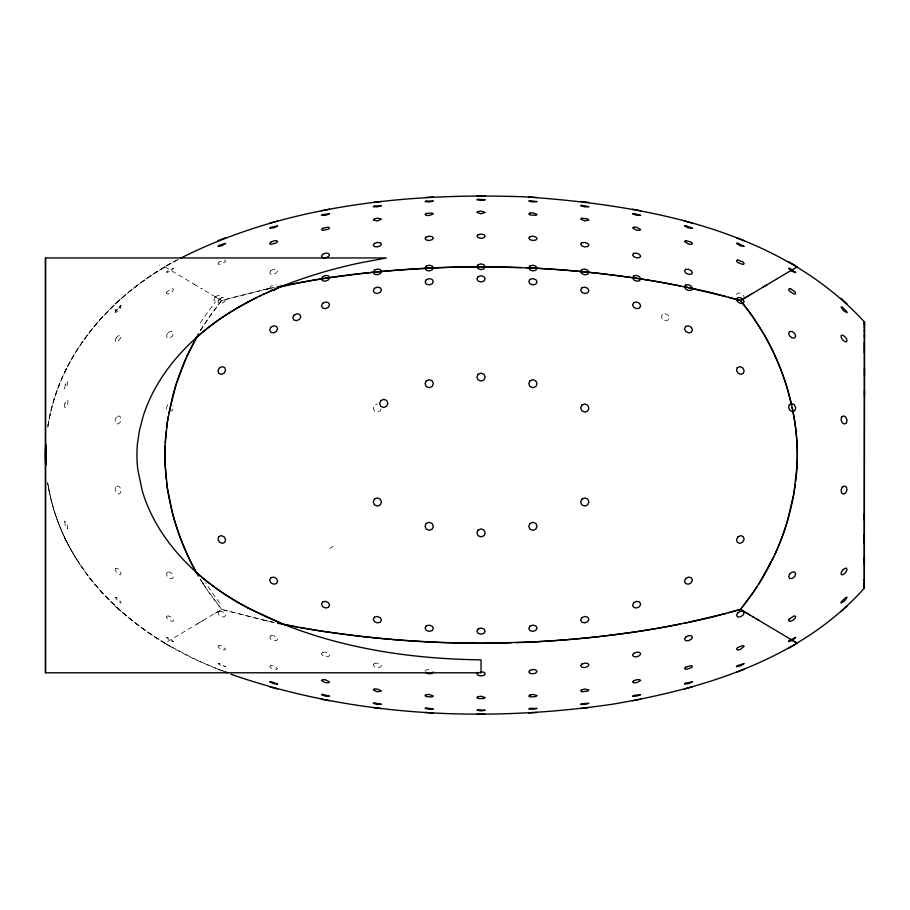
<?xml version="1.0" encoding="UTF-8"?>
<svg xmlns="http://www.w3.org/2000/svg" width="910" height="910" viewBox="0 0 910 910"><rect width="100%" height="100%" fill="white"/><g stroke="black" fill="none" stroke-linecap="round" stroke-linejoin="round"><path stroke-width="0.68" stroke-dasharray="4.55 3.41" d="M47.809 427.393C58.536 353.478 113.488 293.213 177.996 259.566M47.9 425.96C59.343 352.579 113.989 292.383 178.531 259.316M381.074 408.909L380.266 410.854L377.354 412.116L374.442 410.979L373.248 408.112L374.442 405.2L377.354 403.938M167.793 404.791L166.416 407.657L167.11 410.512M64.394 372.338L68.091 364.91M269.678 288.47L270.85 286.184L273.648 284.728L276.458 284.955M200.28 330.796L209.664 316.305L221.642 300.584L264.969 289.482M200.723 330.046L201.178 329.306M200.826 329.875L203.442 325.666L202.987 326.383M201.622 328.567L202.532 327.111M204.75 323.619L219.037 303.758M736.497 294.681L737.623 293.1L740.319 293.168L743.015 294.829L744.13 297.126M219.97 302.609L221.642 300.584L231.675 297.741L271.317 288.106M425.072 671.421L426.278 669.965L429.213 669.51L432.136 670.317M115.024 303.906L121.166 298.321M202.987 620.506L221.642 609.416L271.317 621.894M199.279 622.724L203.442 620.245M196.958 624.101L199.529 622.577M105.139 595.857C122.77 614.25 142.916 630.209 164.801 643.256L197.481 623.794M215.067 613.306L221.642 609.416L264.969 620.518M166.348 265.8L173.548 261.693M169.465 411.707L172.104 410.512L173.469 407.657L173.014 405.746M263.763 289.755L274.49 287.423M266.186 289.221L268.643 288.675M269.883 288.413L272.386 287.867M273.648 622.394L269.883 621.587M274.49 622.577L263.763 620.245M267.404 621.052L268.643 621.325M217.934 669.248L221.801 670.761M223.223 671.102C139.992 640.845 61.175 574.221 47.809 482.607M164.801 643.256L196.287 659.852L211.575 666.382A461.222 461.222 0 0 0 223.621 671.239M166.348 644.2L173.548 648.307M220.834 300.118L221.642 300.584L201.11 288.368M219.037 299.049L219.97 299.606M218.047 298.469L215.92 297.206M164.801 266.744L194.433 284.386M194.023 284.147L202.134 288.982M165.04 643.108C135.078 625.295 107.892 602.34 86.962 574.358M115.024 606.094L121.166 611.679M102.603 593.149L92.217 581.547L83.902 570.172M84.152 570.513L76.212 558.649M81.775 567.135C64.064 541.587 52.086 512.171 47.377 481.401M204.75 586.381L221.642 609.416L209.664 593.695L200.257 579.135M202.987 583.617L203.442 584.334L200.826 580.125M202.532 582.889L201.622 581.433M201.178 580.694L200.28 579.204M64.394 537.662L68.091 545.09M329.704 548.446A270.918 1.24 -30.5 0 1 333.242 546.353M165.04 266.892A310.674 310.674 0 0 0 152.937 274.467C126.467 291.917 102.637 313.654 84.152 339.487A220.288 220.288 0 0 0 73.744 355.412A199.233 199.233 0 0 0 47.798 426.54M76.338 558.569A199.233 199.222 0 0 1 47.798 483.46M159.66 265.299A270.918 4.755 29.6 0 1 159.773 265.06M200.268 322.925A255.005 222.404 85.4 0 1 215.397 302.177M219.81 603.103A255.005 216.193 89.7 0 1 205.546 582.502M64.746 403.778L64.439 406.599L65.19 407.771L67.738 403.778L68.045 400.957L67.294 399.786L64.746 403.778M115.456 568.272L115.183 570.07L116.605 572.697L118.903 574.597L120.734 574.676L121.007 572.879L119.574 570.251L117.276 568.34L115.456 568.272M64.667 521.202L65.27 525.445L67.806 528.881L67.215 524.649L64.667 521.202M166.826 292.008L166.53 293.714L168.248 294.055L170.944 292.804L173.071 290.711L173.355 288.993L171.649 288.663L166.826 292.008M115.627 487.157L115.126 490.035L116.355 492.924L118.618 494.119L120.564 492.924L121.064 490.035L119.824 487.157L117.572 485.963L115.627 487.157M65.27 384.555L64.667 388.798L67.215 385.351L67.806 381.119L65.27 384.555M115.502 311.379L115.115 312.721L118.778 310.549L121.075 306.954L119.722 307.307L115.502 311.379M115.536 309.764L115.092 311.061L118.709 308.843L121.098 305.328L115.536 309.764M167.451 333.447L166.416 336.12L167.451 337.985L169.942 337.951L172.445 336.04L173.48 333.356L172.445 331.502L169.942 331.536L167.451 333.447M116.355 417.076L115.126 419.965L115.627 422.843L117.572 424.037L119.824 422.843L121.064 419.965L120.564 417.076L118.618 415.881L116.355 417.076M219.105 299.333L217.99 301.722L219.105 303.405L221.801 303.417L224.497 301.745L225.612 299.367L224.497 297.672L221.801 297.661L219.105 299.333M215.033 297.195L213.918 299.515L215.033 301.096L217.718 301.028L220.402 299.345L221.517 297.024L220.402 295.432L217.718 295.511L215.033 297.195M662.503 314.371L661.331 316.635L662.503 319.239L665.346 320.661L668.179 320.07L669.351 317.806L668.179 315.201L665.346 313.779L662.503 314.371M116.605 337.303L115.183 339.93L115.456 341.728L117.276 341.659L119.574 339.748L121.007 337.121L120.734 335.324L118.903 335.403L116.605 337.303M167.451 572.015L166.416 573.88L167.451 576.553L169.942 578.464L172.445 578.498L173.48 576.644L172.445 573.96L169.942 572.049L167.451 572.015M270.839 270.714L269.678 272.761L270.839 274.251L273.648 274.308L276.458 272.898L277.618 270.85L276.458 269.36L273.648 269.303L270.839 270.714M167.099 271.43L166.382 272.602L170.409 271.237L173.503 268.336L167.099 271.43M219.082 262.023L217.968 263.684L219.082 264.503L224.508 262.478L225.635 260.817L224.508 259.998L219.082 262.023M219.105 611.292L217.99 612.874L219.105 615.171L221.801 616.832L224.508 616.9L225.623 615.319L224.508 613.021L221.801 611.361L219.105 611.292M270.839 635.749L269.678 637.239L270.839 639.286L273.648 640.697L276.458 640.64L277.618 639.15L276.458 637.102L273.648 635.692L270.839 635.749M322.64 652.345L321.446 653.789L322.64 655.644L325.507 656.827L328.373 656.656L329.557 655.211L328.373 653.357L325.507 652.163L322.64 652.345M374.454 663.413L373.248 664.846L374.454 666.552L377.354 667.542L380.266 667.235L381.461 665.802L380.266 664.095L377.354 663.106L374.454 663.413M219.082 645.497L217.968 646.316L219.082 647.977L221.801 649.501L224.508 650.002L225.635 649.183L221.801 645.998L219.082 645.497M270.839 665.608L269.667 666.416L270.839 667.849L273.648 669.066L276.469 669.362L277.63 668.566L273.648 665.915L270.839 665.608M168.248 615.945L166.53 616.286L166.826 617.992L171.649 621.337L173.355 621.007L173.071 619.289L170.944 617.196L168.248 615.945M219.299 663.47L217.956 663.538L221.494 665.858L225.646 666.666L219.299 663.47M167.758 637.478L166.382 637.398L169.487 640.299L173.503 641.664L167.758 637.478M116.469 597.62L115.115 597.279L117.413 600.862L121.075 603.046L120.689 601.703L116.469 597.62"/><path stroke-width="1.36" d="M236.429 601.533C310.299 643.666 396.885 658.829 481.06 659.841L481.06 672.786L45.5 672.786L45.5 257.962L386.318 257.962L360.178 262.876A519.974 519.974 0 0 0 326.952 271.055C295.511 280.03 264.685 291.86 236.429 308.467M864.261 520.019L864.398 331.775M864.5 390.174L864.352 583.492M864.398 331.991L864.409 326.644M864.363 352.705L864.375 342.422M864.398 564.382L864.409 557.307M864.409 327.543L864.443 321.935C778.983 229.058 645.759 205.228 525.423 196.856C408.476 192.545 286.866 204.795 181.022 257.962M230.992 674.253C352.784 716.773 485.303 722.722 612.305 704.238C703.931 688.813 800.447 659.67 864.329 588.19L864.352 582.514M864.42 324.461L864.432 322.572M864.307 586.768L864.329 588.19L864.295 579.397M164.994 446.025L164.881 460.983L166.132 478.887M45.966 445.013L45.966 464.987M165.142 443.034L166.132 431.113M795.636 481.845C798.787 457.15 797.41 431.954 792.166 407.623M166.484 428.155L168.248 416.359M795.249 484.802C791.939 508.804 785.023 532.282 774.945 554.304M168.782 413.436L175.937 384.919L185.981 358.335M187.403 355.207L185.378 359.712A227.09 193.079 -90 0 0 172.377 397.374L167.315 422.103L164.938 447.367A177.78 151.162 90 0 0 164.938 462.633L167.315 487.897L172.377 512.626A227.09 193.091 -90 0 0 185.39 550.288L187.403 554.793M186.732 356.674L198.482 333.834M772.761 558.945L775.638 552.779A228.558 194.319 -90 0 0 787.548 520.543L793.907 493.425L797.058 465.545A178.633 151.879 -90 0 0 797.058 444.455C794.18 392.108 773.853 340.966 740.478 300.584L737.1 299.606M773.784 556.818L758.69 584.334M763.251 576.838L752.456 593.695L740.478 609.416L728.478 612.794M757.382 586.381L743.095 606.242M478.125 672.297L476.908 673.798L478.125 675.311L481.06 675.937L483.995 675.311L485.212 673.798L483.995 672.297L481.06 671.671M742.151 607.391L740.478 609.416L713.94 616.559M433.342 671.91L432.136 673.366L429.213 673.821L426.278 673.013M840.965 611.679L847.096 606.094M752.593 293.395L740.478 300.584L713.94 293.441M763.456 286.912L752.206 293.634M775.855 279.529L797.319 266.744M747.337 296.524L749.715 295.113M765.162 285.899L776.093 279.381M762.591 287.423L766.789 284.932M746.211 297.206L740.478 300.584L752.456 316.305L763.251 333.162A245.7 208.561 89.8 0 1 772.829 351.01L775.638 357.221A228.558 194.331 90 0 1 787.571 389.457L791.541 404.734M788.572 648.307L795.784 644.2M247.861 302.063L257.2 297.297M259.088 296.376L260.977 295.477M262.876 294.578L264.776 293.702M266.073 293.1L267.347 292.531M268.621 291.962L271.169 290.836M272.431 290.29L278.881 287.56M280.166 287.037C337.542 273.523 397.067 269.258 455.944 267.062A698.197 483.927 0 0 1 506.176 267.062L521.18 267.54M217.934 240.752L225.657 237.726M736.463 672.274L744.187 669.248M269.656 223.189L277.652 220.971M684.479 689.029L692.464 686.811M725.964 613.476L683.922 623.339M680.145 624.101C626.137 634.839 571.207 640.663 516.197 642.642M321.435 210.79L329.579 209.232M632.541 700.768L640.697 699.21M659.454 627.98L686.891 622.724A555.691 385.51 0 0 0 713.997 616.661M330.125 277.63L358.108 273.978A759.293 526.276 0 0 1 442.965 267.472L480.912 266.744L528.335 267.847A761.033 527.481 0 0 1 603.728 273.944L631.711 277.584A679.668 471.118 0 0 1 659.443 282.043M373.236 202.429L381.472 201.429M580.648 708.571L588.884 707.57M425.072 197.504L433.353 197.015M528.778 712.985L537.059 712.496M511.192 642.801L506.176 642.938A698.197 483.927 0 0 1 455.944 642.938C403.539 641.55 351.18 636.613 299.549 627.434M476.908 195.741L485.212 195.741M476.908 714.259L485.212 714.259M526.173 267.756C577.839 270.088 629.402 275.798 680.145 285.899M528.778 197.015L537.059 197.504M425.072 712.496L433.353 712.985M270.85 290.256L273.648 290.483L276.458 289.027L277.618 286.73L302.382 282.066A679.486 471.05 0 0 1 330.114 277.595M580.648 201.429L588.884 202.429M373.236 707.57L381.472 708.571M330.125 632.37L358.108 636.022A759.293 526.276 0 0 0 442.965 642.528L480.912 643.256L528.335 642.153A761.033 527.481 0 0 0 603.728 636.056L631.711 632.416A679.668 471.118 0 0 0 659.443 627.957M659.454 282.02L686.891 287.276A555.691 385.51 0 0 1 713.997 293.339M296.91 626.956L277.493 623.202M632.541 209.232L640.697 210.79M284.056 624.522L302.382 627.934A679.486 471.05 0 0 0 330.114 632.404M321.435 699.21L329.579 700.768M683.922 286.661L725.964 296.524M728.478 297.206L735.166 299.049M684.479 220.971L692.464 223.189M269.656 686.811L277.652 689.029M736.463 237.726L744.187 240.752M224.531 671.83L225.657 672.274M282.76 624.01L247.861 607.937M788.572 261.693L795.784 265.8M745.119 612.157L740.478 609.416L753.48 617.128M746.211 612.794L749.715 614.887M797.319 643.256L756.358 618.857M752.593 616.605L758.69 620.245M236.429 308.479A260.579 260.579 0 0 0 211.006 325.518C183.092 346.858 159.136 374.454 146.26 407.452A146.59 146.59 0 0 0 143.211 416.075L139.378 430.794L137.558 442.817A119.54 119.54 0 0 0 137.899 470.208L142.313 491.013A145.384 145.384 0 0 0 146.26 502.548C159.148 535.535 183.081 563.165 211.018 584.47A260.579 260.579 0 0 0 236.429 601.521M840.965 298.321L847.096 303.906M198.482 576.166C181.716 547.263 170.636 515.026 166.484 481.845M864.329 588.178L864.307 584.345M864.455 323.403L864.443 321.935L864.466 330.739M864.455 324.506L864.466 325.916M864.466 329.602L864.477 337.576M864.477 334.186L864.5 375.637M864.261 534.716L864.261 543.736M864.295 580.614L864.261 513.9M864.5 368.413L864.5 396.225M45.5 257.962L45.5 672.786M227.648 672.774A461.222 461.222 0 0 1 225.635 672.012M772.704 558.911A245.7 208.424 -89.8 0 1 763.194 576.792M795.909 642.551A257.962 0.58 31 0 1 791.507 639.969M196.15 337.599A259.737 259.737 0 0 1 247.929 302.177M187.483 355.264A244.494 207.469 -89.8 0 1 196.344 337.792M196.196 572.322A244.494 207.662 89.9 0 1 187.312 554.85M247.929 607.823A259.737 259.737 0 0 1 196.15 572.401M45.659 445.468A199.233 199.233 0 0 0 45.272 454.989A199.233 199.222 0 0 0 45.659 464.532M841.397 335.324L841.113 337.121L842.546 339.748L844.844 341.659L846.664 341.728L846.937 339.93L845.515 337.303L843.217 335.403L841.397 335.324M789.061 619.289L788.765 621.007L790.471 621.337L793.179 620.085L795.294 617.992L795.59 616.286L793.884 615.945L789.061 619.289M841.557 417.076L841.056 419.965L842.296 422.843L844.548 424.037L846.493 422.843L847.005 419.965L845.765 417.076L843.513 415.881L841.557 417.076M789.345 404.791L788.652 407.657L790.016 410.512L792.655 411.707L795.01 410.512L795.704 407.657L794.328 404.791L791.7 403.608L789.345 404.791M218.707 536.752L218.025 539.493L219.549 542.235L222.404 543.384L224.895 542.235L225.578 539.493L224.042 536.752L221.198 535.615L218.707 536.752M737.225 367.765L736.543 370.507L738.078 373.248L740.922 374.385L743.424 373.248L744.107 370.507L742.571 367.765L739.728 366.616L737.225 367.765M841.443 601.703L841.045 603.046L844.707 600.862L847.017 597.279L845.652 597.62L841.443 601.703M789.687 573.96L788.652 576.644L789.687 578.498L792.178 578.464L794.669 576.553L795.704 573.88L794.669 572.015L792.178 572.049L789.687 573.96M380.835 400.605L379.629 403.517L380.835 406.372L383.747 407.498L386.659 406.247L387.865 403.335L386.659 400.48L383.747 399.342L380.835 400.605M581.854 499.146L580.648 502.058L581.854 504.925L584.766 506.062L587.678 504.8L588.884 501.888L587.678 499.021L584.766 497.884L581.854 499.146M374.442 499.021L373.248 501.888L374.442 504.8L377.354 506.062L380.266 504.925L381.472 502.058L380.266 499.146L377.354 497.884L374.442 499.021M581.854 405.075L580.648 407.942L581.854 410.854L584.766 412.116L587.678 410.979L588.884 408.112L587.678 405.2L584.766 403.938L581.854 405.075M426.278 380.892L425.072 383.747L426.278 386.579L429.213 387.705L432.136 386.477L433.353 383.622L432.136 380.789L429.213 379.663L426.278 380.892M529.984 523.523L528.778 526.378L529.984 529.211L532.919 530.337L535.842 529.108L537.059 526.253L535.842 523.421L532.919 522.294L529.984 523.523M478.125 374.26L476.908 377.093L478.125 379.925L481.06 381.097L483.995 379.925L485.212 377.093L483.995 374.26L481.06 373.089L478.125 374.26M426.278 523.421L425.072 526.253L426.278 529.108L429.213 530.337L432.136 529.211L433.353 526.378L432.136 523.523L429.213 522.294L426.278 523.421M529.984 380.789L528.778 383.622L529.984 386.477L532.919 387.705L535.842 386.579L537.059 383.747L535.842 380.892L532.919 379.663L529.984 380.789M478.125 530.075L476.908 532.907L478.125 535.74L481.06 536.911L483.995 535.74L485.212 532.907L483.995 530.075L481.06 528.903L478.125 530.075M842.296 487.157L841.056 490.035L841.557 492.924L843.513 494.119L845.765 492.924L847.005 490.035L846.493 487.157L844.548 485.963L842.296 487.157M270.85 327.281L269.678 329.966L270.85 332.286L273.648 332.889L276.458 331.399L277.618 328.715L276.458 326.394L273.648 325.803L270.85 327.281M685.662 578.601L684.502 581.285L685.662 583.606L688.472 584.197L691.282 582.718L692.442 580.034L691.282 577.713L688.472 577.111L685.662 578.601M293.941 315.201L292.77 317.806L293.941 320.07L296.785 320.661L299.617 319.239L300.8 316.635L299.617 314.371L296.785 313.779L293.941 315.201M322.64 303.337L321.446 305.851L322.64 308.058L325.507 308.672L328.373 307.33L329.557 304.816L328.373 302.609L325.507 301.995L322.64 303.337M633.747 602.67L632.564 605.184L633.747 607.391L636.625 608.005L639.491 606.663L640.674 604.149L639.491 601.942L636.625 601.328L633.747 602.67M737.623 613.021L736.497 615.319L737.623 616.9L740.319 616.832L743.015 615.171L744.13 612.874L743.015 611.292L740.319 611.361L737.623 613.021M270.85 577.713L269.678 580.034L270.85 582.718L273.648 584.197L276.458 583.606L277.618 581.285L276.458 578.601L273.648 577.111L270.85 577.713M685.662 326.394L684.502 328.715L685.662 331.399L688.472 332.889L691.282 332.286L692.442 329.966L691.282 327.281L688.472 325.803L685.662 326.394M374.454 288.322L373.248 290.7L374.454 292.861L377.354 293.543L380.266 292.337L381.461 289.96L380.266 287.799L377.354 287.116L374.454 288.322M581.865 617.663L580.66 620.04L581.865 622.201L584.766 622.884L587.667 621.678L588.872 619.301L587.667 617.139L584.766 616.457L581.865 617.663M426.278 279.677L425.072 281.952L426.278 284.102L429.213 284.887L432.136 283.829L433.342 281.554L432.136 279.393L429.213 278.619L426.278 279.677M529.984 626.171L528.778 628.446L529.984 630.607L532.919 631.381L535.842 630.323L537.048 628.048L535.842 625.898L532.919 625.113L529.984 626.171M322.64 276.72L321.446 278.938L322.64 280.792L325.507 281.179L328.373 279.893L329.557 277.675L328.373 275.832L325.507 275.434L322.64 276.72M322.64 601.942L321.446 604.149L322.64 606.663L325.507 608.005L328.373 607.391L329.557 605.184L328.373 602.67L325.507 601.328L322.64 601.942M633.747 302.609L632.564 304.816L633.747 307.33L636.625 308.672L639.491 308.058L640.674 305.851L639.491 303.337L636.625 301.995L633.747 302.609M842.546 570.251L841.113 572.879L841.397 574.676L843.217 574.597L845.515 572.697L846.937 570.07L846.664 568.272L844.844 568.34L842.546 570.251M478.125 276.674L476.908 278.869L478.125 281.065L481.06 281.975L483.995 281.065L485.212 278.869L483.995 276.674L481.06 275.764L478.125 276.674M478.125 628.935L476.908 631.13L478.125 633.326L481.06 634.236L483.995 633.326L485.212 631.13L483.995 628.935L481.06 628.025L478.125 628.935M789.687 331.502L788.652 333.356L789.687 336.04L792.178 337.951L794.669 337.985L795.704 336.12L794.669 333.447L792.178 331.536L789.687 331.502M374.454 617.139L373.248 619.301L374.454 621.678L377.354 622.884L380.266 622.201L381.461 620.04L380.266 617.663L377.354 616.457L374.454 617.139M581.865 287.799L580.66 289.96L581.865 292.337L584.766 293.543L587.667 292.861L588.872 290.7L587.667 288.322L584.766 287.116L581.865 287.799M219.549 367.765L218.025 370.507L218.707 373.248L221.198 374.385L224.042 373.248L225.578 370.507L224.895 367.765L222.404 366.616L219.549 367.765M374.454 270.179L373.248 272.329L374.454 274.24L377.354 274.786L380.266 273.648L381.461 271.487L380.266 269.587L377.354 269.041L374.454 270.179M738.078 536.752L736.543 539.493L737.225 542.235L739.728 543.384L742.571 542.235L744.107 539.493L743.424 536.752L740.922 535.615L738.078 536.752M529.984 279.393L528.778 281.554L529.984 283.829L532.919 284.887L535.842 284.102L537.048 281.952L535.842 279.677L532.919 278.619L529.984 279.393M426.278 625.898L425.072 628.048L426.278 630.323L429.213 631.381L432.136 630.607L433.342 628.446L432.136 626.171L429.213 625.113L426.278 625.898M685.662 637.102L684.502 639.15L685.662 640.64L688.472 640.697L691.282 639.286L692.442 637.239L691.282 635.749L688.472 635.692L685.662 637.102M426.278 266.186L425.072 268.279L426.278 270.259L429.213 270.941L432.136 269.952L433.342 267.858L432.136 265.879L429.213 265.197L426.278 266.186M478.125 264.719L476.908 266.744L478.125 268.78L481.06 269.622L483.995 268.78L485.212 266.744L483.995 264.719L481.06 263.877L478.125 264.719M789.334 640.492L788.617 641.664L792.633 640.299L795.738 637.398L789.334 640.492M529.984 265.879L528.778 267.858L529.984 269.952L532.919 270.941L535.842 270.259L537.048 268.279L535.842 266.186L532.919 265.197L529.984 265.879M581.865 269.587L580.66 271.487L581.865 273.648L584.766 274.786L587.667 274.24L588.872 272.329L587.667 270.179L584.766 269.041L581.865 269.587M322.64 254.356L321.446 256.211L322.64 257.655L325.507 257.837L328.373 256.643L329.557 254.789L328.373 253.344L325.507 253.173L322.64 254.356M633.747 653.357L632.564 655.211L633.747 656.656L636.625 656.827L639.491 655.644L640.674 653.789L639.491 652.345L636.625 652.163L633.747 653.357M633.747 275.832L632.564 277.675L633.747 279.893L636.625 281.179L639.491 280.792L640.674 278.938L639.491 276.72L636.625 275.434L633.747 275.832M685.662 284.955L684.502 286.73L685.662 289.027L688.472 290.483L691.282 290.256L692.442 288.47L691.282 286.184L688.472 284.728L685.662 284.955M737.623 297.672L736.509 299.367L737.623 301.745L740.319 303.417L743.026 303.405L744.141 301.722L743.026 299.333L740.319 297.661L737.623 297.672M737.612 647.522L736.486 649.183L737.612 650.002L740.319 649.501L744.164 646.316L743.038 645.497L737.612 647.522M374.454 243.448L373.248 245.154L374.454 246.587L377.354 246.894L380.266 245.905L381.461 244.198L380.266 242.765L377.354 242.458L374.454 243.448M581.865 664.095L580.66 665.802L581.865 667.235L584.766 667.542L587.678 666.552L588.872 664.846L587.678 663.413L584.766 663.106L581.865 664.095M426.278 236.987L425.072 238.579L426.278 240.035L429.213 240.49L432.136 239.683L433.342 238.09L432.136 236.634L429.213 236.179L426.278 236.987M529.984 670.317L528.778 671.91L529.984 673.366L532.919 673.821L535.842 673.013L537.048 671.421L535.842 669.965L532.919 669.51L529.984 670.317M685.662 269.36L684.502 270.85L685.662 272.898L688.472 274.308L691.282 274.251L692.442 272.761L691.282 270.714L688.472 269.303L685.662 269.36M478.125 234.689L476.908 236.202L478.125 237.703L481.06 238.329L483.995 237.703L485.212 236.202L483.995 234.689L481.06 234.063L478.125 234.689M270.839 242.151L269.667 243.584L270.839 244.392L276.469 242.868L277.63 241.434L276.469 240.638L273.648 240.934L270.839 242.151M685.662 667.132L684.491 668.566L685.662 669.362L691.293 667.849L692.453 666.416L691.293 665.608L685.662 667.132M633.747 253.344L632.564 254.789L633.747 256.643L636.625 257.837L639.491 257.655L640.674 256.211L639.491 254.356L636.625 253.173L633.747 253.344M529.984 236.634L528.778 238.09L529.984 239.683L532.919 240.49L535.842 240.035L537.048 238.579L535.842 236.987L532.919 236.179L529.984 236.634M581.865 242.765L580.66 244.198L581.865 245.905L584.766 246.894L587.678 246.587L588.872 245.154L587.678 243.448L584.766 242.458L581.865 242.765M218.866 245.461L217.956 246.462L222.108 245.655L225.646 243.334L218.866 245.461M737.384 665.676L736.486 666.666L740.638 665.858L744.164 663.538L737.384 665.676M322.629 228.285L321.435 229.548L322.629 230.367L328.373 229.263L329.568 228L328.373 227.193L322.629 228.285M633.747 680.737L632.552 681.999L633.747 682.807L636.625 682.693L640.685 680.452L639.491 679.634L636.625 679.759L633.747 680.737M374.454 218.935L373.248 220.072L377.354 220.959L381.472 219.06L377.354 218.173L374.454 218.935M581.854 689.803L580.648 690.94L581.854 691.782L587.678 691.065L588.884 689.928L584.766 689.041L581.854 689.803M426.278 213.418L425.072 214.453L426.278 215.329L429.213 215.545L433.353 213.941L432.136 213.065L426.278 213.418M529.984 695.035L528.778 696.059L529.984 696.935L535.842 696.582L537.059 695.547L532.919 694.455L529.984 695.035M270.68 227.386L269.667 228.228L273.864 227.819L277.641 225.942L270.68 227.386M685.503 683.205L684.491 684.058L688.677 683.637L692.464 681.772L685.503 683.205M478.125 211.473L476.908 212.417L481.06 213.748L485.212 212.417L481.06 211.075L478.125 211.473M478.125 696.651L476.908 697.583L478.125 698.527L483.995 698.527L485.212 697.583L481.06 696.252L478.125 696.651M737.612 259.998L736.486 260.817L737.612 262.478L743.038 264.503L744.164 263.684L743.038 262.023L737.612 259.998M529.984 213.065L528.778 213.941L529.984 214.965L535.842 215.329L537.059 214.453L532.919 212.849L529.984 213.065M426.278 694.671L425.072 695.547L426.278 696.582L432.136 696.935L433.353 696.059L429.213 694.455L426.278 694.671M581.854 218.218L580.648 219.06L584.766 220.959L588.884 220.072L587.678 218.935L581.854 218.218M374.454 689.086L373.248 689.928L377.354 691.827L381.472 690.94L377.354 689.041L374.454 689.086M685.662 240.638L684.491 241.434L688.472 244.085L691.293 244.392L692.453 243.584L691.293 242.151L685.662 240.638M633.747 227.193L632.552 228L636.625 230.241L639.491 230.367L640.685 229.548L636.625 227.307L633.747 227.193M322.629 679.634L321.435 680.452L325.507 682.693L328.373 682.807L329.568 681.999L325.507 679.759L322.629 679.634M322.527 214.658L321.435 215.386L325.643 215.272L329.568 213.77L322.527 214.658M633.644 695.502L632.552 696.23L636.761 696.116L640.685 694.614L633.644 695.502M374.442 206.069L373.236 206.695L377.354 206.866L381.472 205.683L374.442 206.069M581.854 703.692L580.648 704.317L584.766 704.488L588.884 703.305L581.854 703.692M426.278 201.053L425.072 201.588L429.213 201.997L433.353 201.087L426.278 201.053M529.984 708.378L528.778 708.913L532.919 709.311L537.059 708.412L529.984 708.378M478.125 199.29L476.908 199.745L481.06 200.393L485.212 199.745L478.125 199.29M478.125 709.8L476.908 710.255L481.06 710.892L485.212 710.255L478.125 709.8M529.984 200.7L528.778 201.087L532.919 201.997L537.059 201.588L529.984 200.7M426.278 708.026L425.072 708.412L429.213 709.311L433.353 708.913L426.278 708.026M581.854 205.353L580.648 205.683L584.766 206.866L588.884 206.695L581.854 205.353M374.442 702.975L373.236 703.305L377.354 704.488L381.472 704.317L374.442 702.975M633.838 213.509L632.552 213.77L636.477 215.272L640.685 215.386L633.838 213.509M322.72 694.364L321.435 694.614L325.37 696.116L329.568 696.23L322.72 694.364M790.471 288.663L788.765 288.993L789.061 290.711L793.884 294.055L795.59 293.714L795.294 292.008L790.471 288.663M685.799 225.76L684.491 225.942L688.267 227.819L692.464 228.228L685.799 225.76M270.975 681.59L269.667 681.772L273.444 683.637L277.641 684.058L270.975 681.59M737.828 243.254L736.486 243.334L740.012 245.655L744.164 246.462L737.828 243.254M789.982 268.416L788.617 268.336L791.723 271.237L795.738 272.602L789.982 268.416M842.398 307.307L841.045 306.954L843.342 310.549L847.017 312.721L846.618 311.379L842.398 307.307"/></g></svg>
